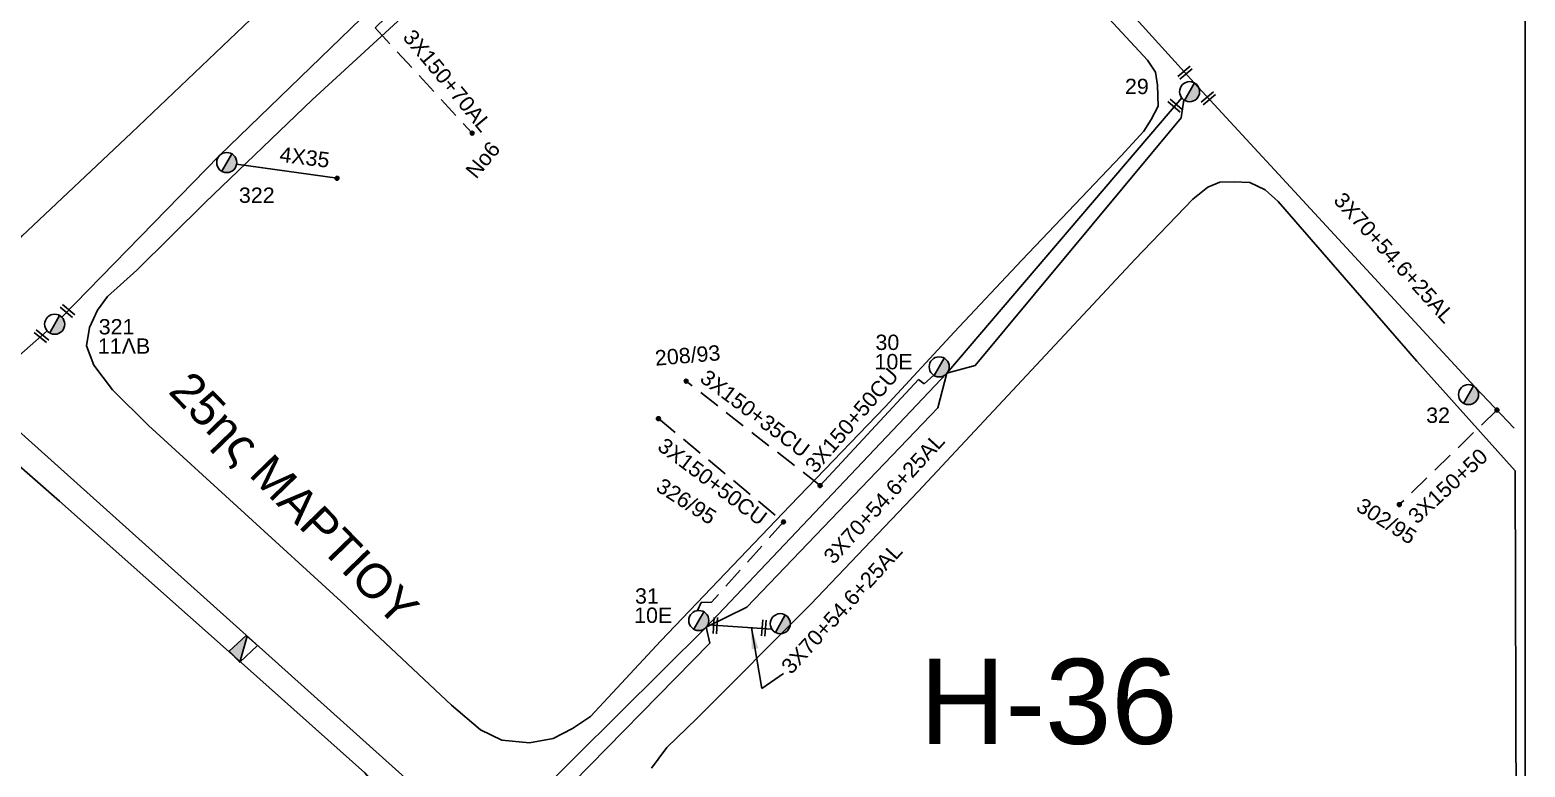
# Model space of a CAD drawing. Header units: millimetres. Extents: x 31 to 3826, y 22 to 1041.
# Drawn here: x 1914.8 to 2090.4, y 375.7 to 462.3 of the extents above; entities that cross this region are included whole.
import ezdxf

# ---------------------------------------------------------------- set-up
doc = ezdxf.new("R2010")
doc.units = ezdxf.units.MM
doc.linetypes.add('DASHED', pattern=[19.05, 12.7, -6.35])
for name, color, linetype in [('Άγνωστα', 7, 'Continuous'), ('Γυμνά εναέρια ΧΤ (3Φ)   4x35AL', 7, 'Continuous'), ('Επιγραφές - Σχήματα', 7, 'Continuous'), ('Καλώδια ΧΤ   3x150+50AL', 7, 'DASHED'), ('Καλώδια ΧΤ   3x150+50CU', 7, 'DASHED'), ('Καλώδια ΧΤ   3x150+70AL', 7, 'DASHED'), ('Μηχανική τομή', 7, 'Continuous'), ('Στύλος ΦΜ', 7, 'Continuous'), ('Στύλος ΦΜ @ 1', 7, 'Continuous'), ('Συνδέσεις', 7, 'Continuous'), ('Συνεστραμμένα ΧΤ   3x70+54.6+25 AL', 7, 'SYN_LINE'), ('Υπόβαθρο ΔΕΗ', 7, 'Continuous')]:
    doc.layers.add(name, color=color, linetype=linetype)
doc.styles.get("Standard").update_dxf_attribs({"font": 'arial.ttf'})
doc.linetypes.add('SYN_LINE', pattern='A,0.5,-0.0001,["/\\/\\/\\/",Standard,S=0.1,R=0,X=0,Y=-0.05],-0.25', length=0.7501)
doc.dimstyles.new('ISO-25', dxfattribs={"dimtxt": 2.5, "dimasz": 2.5, "dimexe": 1.25, "dimexo": 0.625, "dimtad": 1, "dimtxsty": 'Standard', "dimcen": 2.5, "dimadec": 0, "dimazin": 0, "dimtfac": 1, "dimtmove": 0, "dimatfit": 3, "dimfxl": 1, "dimarcsym": 0})

# ---------------------------------------------------------------- blocks, each defined once
blk = doc.blocks.new('ΥΠΑΡΧΩΝ ΤΣΙΜΕΝΤΕΝΙΟΣ ΣΤΥΛΟΣ')
at = {"layer": 'Στύλος ΦΜ'}
blk.add_hatch(color=7, dxfattribs=at).paths.add_polyline_path([(-1.29, -2.28, 0.574793), (2.62, 0, 0.268822), (1.3, 2.27)])
at = {"layer": 'Στύλος ΦΜ', "color": 7}
blk.add_line((-1.29, -2.28), (1.3, 2.27), dxfattribs=at)
blk.add_circle((0, 0), 2.62, dxfattribs=at)
at = {"layer": 'Στύλος ΦΜ', "flags": 4}
for tag, p in [('ΑΡΙΘΜΟΣ', (-4.68, 8.05)), ('ΤΥΠΟΣ', (-4.91, 3.03))]:
    blk.add_attdef(tag, p, '', height=4, dxfattribs=at)
blk = doc.blocks.new('ΜΗΧΑΝΙΚΗ ΤΟΜΗ')
at = {"layer": 'Μηχανική τομή', "ltscale": 40}
for p, q in [((-1.89, 0.78), (1.89, 0.78)), ((1.89, 0), (-1.89, 0))]:
    blk.add_line(p, q, dxfattribs=at)
blk = doc.blocks.new('_ΣΥΝΔΕΣΗ')
at = {"layer": 'Συνδέσεις', "linetype": 'SYN_LINE', "ltscale": 40}
blk.add_hatch(color=256, dxfattribs=at).paths.add_polyline_path([(0.5, -0.01, 1), (-0.5, -0.01, 1)])
at = {"layer": 'Συνδέσεις'}
blk.add_circle((0, -0.01), 0.5, dxfattribs=at)

msp = doc.modelspace()

# ---------------------------------------------------------------- hatches: boundary and pattern name
at = {"layer": 'Επιγραφές - Σχήματα'}
msp.add_hatch(color=256, dxfattribs=at).paths.add_polyline_path([(1938.22, 389.36), (1939.45, 388.05), (1940.32, 391.13), (1940.23, 391.21)])

# ---------------------------------------------------------------- linework, layer by layer
at = {"layer": 'Άγνωστα', "color": 6}
for points in [[(1918.56, 428.57), (1937.06, 447.49), (1964.42, 474.05), (2001.3, 506.65)], [(1844.58, 475.92), (1908.51, 419.63), (1965, 369.02)], [(1908.51, 419.63), (1916.84, 426.96)]]:
    msp.add_lwpolyline(points, dxfattribs=at)
at = {"layer": 'Γυμνά εναέρια ΧΤ (3Φ)   4x35AL', "color": 6, "linetype": 'SYN_LINE', "ltscale": 10}
msp.add_lwpolyline([(1939.09, 446.51), (1950.88, 444.87)], dxfattribs=at)
at = {"layer": 'Επιγραφές - Σχήματα'}
for points in [[(59.44, 35.9), (2090.36, 35.9), (2090.36, 1038.33), (59.44, 1038.33)], [(1940.23, 391.21), (1938.22, 389.36), (1939.45, 388.05), (1941.56, 390.02)]]:
    msp.add_lwpolyline(points, close=True, dxfattribs=at)
msp.add_lwpolyline([(1940.32, 391.13), (1939.45, 388.05)], dxfattribs=at)
at = {"layer": 'Καλώδια ΧΤ   3x150+50AL', "color": 173, "ltscale": 0.2}
msp.add_lwpolyline([(2087.05, 417.66), (2075.59, 406.56)], dxfattribs=at)
at = {"layer": 'Καλώδια ΧΤ   3x150+50CU', "color": 151, "ltscale": 20}
msp.add_lwpolyline([(2020.93, 421.74), (2019.81, 420.72), (2019.16, 421.26), (2007.59, 408.79)], dxfattribs=at)
at = {"layer": 'Καλώδια ΧΤ   3x150+50CU', "color": 151, "ltscale": 0.2}
for points in [[(2007.59, 408.79), (1991.86, 421.06)], [(1988.61, 416.65), (2003.3, 404.53), (1994.85, 395.11), (1993.63, 395.05), (1993.18, 394.12)]]:
    msp.add_lwpolyline(points, dxfattribs=at)
at = {"layer": 'Καλώδια ΧΤ   3x150+70AL', "color": 6, "ltscale": 0.2}
msp.add_lwpolyline([(1964.65, 471.86), (1955.37, 462.53), (1966.75, 450.16)], dxfattribs=at)
at = {"layer": 'Συνεστραμμένα ΧΤ   3x70+54.6+25 AL', "color": 173, "ltscale": 20}
for p, q in [((2027.18, 483.08), (2051.51, 456.07)), ((2025.8, 422.88), (2049.98, 451.96)), ((1998.99, 394.5), (2021.4, 417.9)), ((1971.85, 367.09), (1994.66, 390.28))]:
    msp.add_line(p, q, dxfattribs=at)
at = {"layer": 'Συνεστραμμένα ΧΤ   3x70+54.6+25 AL', "color": 133, "ltscale": 20}
msp.add_line((2051.51, 456.07), (2084.46, 420.38), dxfattribs=at)
at = {"layer": 'Συνεστραμμένα ΧΤ   3x70+54.6+25 AL', "color": 151, "ltscale": 20}
for p, q in [((2050.04, 454.32), (2022.48, 421.97)), ((2022.48, 421.97), (1994.23, 392.17)), ((1994.23, 392.17), (1968.26, 366.44))]:
    msp.add_line(p, q, dxfattribs=at)
at = {"layer": 'Συνεστραμμένα ΧΤ   3x70+54.6+25 AL', "color": 173, "ltscale": 8}
for p, q in [((2049.98, 451.96), (2050.29, 454.07)), ((2021.4, 417.9), (2022.48, 421.97)), ((2022.48, 421.97), (2025.8, 422.88)), ((1994.23, 392.17), (1998.99, 394.5)), ((1994.66, 390.28), (1994.23, 392.17))]:
    msp.add_line(p, q, dxfattribs=at)
at = {"layer": 'Συνεστραμμένα ΧΤ   3x70+54.6+25 AL', "color": 133, "ltscale": 8}
msp.add_line((2084.46, 420.38), (2089.06, 415.55), dxfattribs=at)
at = {"layer": 'Συνεστραμμένα ΧΤ   3x70+54.6+25 AL', "color": 151, "ltscale": 8}
msp.add_line((1994.5, 392.46), (2001.93, 391.94), dxfattribs=at)
at = {"layer": 'Υπόβαθρο ΔΕΗ'}
for points in [[(1953.04, 475.27), (1926.75, 450.2), (1913.88, 438.06), (1911.47, 436.07), (1910.02, 435.45), (1907.8, 435.57), (1906.6, 436.24), (1905.61, 436.94), (1897.54, 444.42), (1887.06, 454.17), (1874.71, 465.54)], [(2038.52, 466.89), (2046.02, 458.75), (2046.95, 457.33), (2047.21, 455.81), (2047.28, 453.32), (2046.47, 451.76), (2045.6, 450.39), (2042.94, 447.5), (2031.29, 435.25), (2023.32, 426.81), (2015.24, 418.04), (2004.06, 406.46), (1988.91, 390.57), (1980.62, 381.69), (1978.54, 380.28), (1976.27, 379.11), (1973.48, 378.61), (1970.23, 378.89), (1967.71, 380.12), (1964.31, 383.02), (1951.38, 395.17), (1928.74, 415.85), (1924.53, 420.02), (1922.31, 422.94), (1921.48, 425.18), (1921.83, 427.35), (1922.76, 429.38), (1923.93, 431), (1927.39, 434.09), (1935.41, 442.03), (1947.94, 454.09), (1958.44, 463.72)], [(1987.8, 375.62), (1989.61, 378.05), (1993.12, 381.43), (2006.51, 394.87), (2019.09, 408.09), (2044.59, 435.39), (2051.33, 442.41), (2053.11, 443.82), (2054.52, 444.42), (2056.2, 444.45), (2058.04, 444.36), (2059.84, 443.52), (2061.35, 442.14), (2077.66, 423.38), (2089.18, 410.54), (2089.41, 328.26)]]:
    msp.add_lwpolyline(points, dxfattribs=at)
msp.add_lwpolyline([(1901.13, 421.97), (1918.29, 406.98), (1938.55, 388.97), (1954.14, 375.09), (1955.18, 373.85), (1955.81, 373.06), (1956.51, 370.82), (1956.62, 369.15), (1956.44, 366.61), (1955.48, 364.28), (1953.7, 362.26), (1953.7, 362.26), (1953.7, 362.26), (1939.09, 345.83), (1933.41, 339.54), (1931.29, 337.31, -0.444081), (1918.23, 337.77), (1917.84, 338.17), (1900.83, 353.05)], format="xyb", dxfattribs=at)

# ---------------------------------------------------------------- block references
at = {"layer": 'Μηχανική τομή'}
for p, xscale, yscale, zscale, rotation in [((2050.3, 457.41), 0.4999999999997032, 0.4999999999997032, 0.4999999999997032, 219.3210433123685), ((2053.04, 454.41), 0.4999999999997177, 0.4999999999997177, 0.4999999999997177, 219.7849658934704), ((2049.13, 453.25), 0.4999999999996249, 0.4999999999996249, 0.4999999999996249, 319.0699640666311), ((1919.11, 429.14), 0.4999999999999973, 0.4999999999999973, 0.4999999999999973, 319.5243595001778), ((1916.05, 426.17), 0.4999999999998395, 0.4999999999998395, 0.4999999999998395, 320.6378918100714), ((1995.11, 392.37), 0.4999999999996563, 0.4999999999996563, 0.4999999999996563, 266.2234190653332), ((2000.79, 392.09), 0.4999999999996526, 0.4999999999996526, 0.4999999999996526, 266.2234190653397)]:
    msp.add_blockref('ΜΗΧΑΝΙΚΗ ΤΟΜΗ', p, dxfattribs=dict(at, xscale=xscale, yscale=yscale, zscale=zscale, rotation=rotation))
at = {"layer": 'Στύλος ΦΜ @ 1', "ltscale": 40}
ref = msp.add_blockref('ΥΠΑΡΧΩΝ ΤΣΙΜΕΝΤΕΝΙΟΣ ΣΤΥΛΟΣ', (2050.97, 455.03), dxfattribs=dict(at, xscale=0.4499999999998181, yscale=0.4499999999998181, zscale=0.4499999999998181))
ref.add_attrib('ΤΥΠΟΣ', '29', (2043.38, 454.75), dxfattribs={"layer": 'Στύλος ΦΜ', "height": 1.8, "flags": 4})
ref = msp.add_blockref('ΥΠΑΡΧΩΝ ΤΣΙΜΕΝΤΕΝΙΟΣ ΣΤΥΛΟΣ', (1937.93, 446.71), dxfattribs=dict(at, xscale=0.4499999999998181, yscale=0.4499999999998181, zscale=0.4499999999998181))
ref.add_attrib('ΤΥΠΟΣ', '322', (1939.36, 441.98), dxfattribs={"layer": 'Στύλος ΦΜ', "height": 1.8, "flags": 4})
ref = msp.add_blockref('ΥΠΑΡΧΩΝ ΤΣΙΜΕΝΤΕΝΙΟΣ ΣΤΥΛΟΣ', (1917.73, 427.73), dxfattribs=dict(at, xscale=0.4499999999998181, yscale=0.4499999999998181, zscale=0.4499999999998181))
ref.add_attrib('ΤΥΠΟΣ', '11ΛB', (1922.8, 424.27), dxfattribs={"layer": 'Στύλος ΦΜ', "height": 1.8, "flags": 4})
ref.add_attrib('ΑΡΙΘΜΟΣ', '321', (1922.9, 426.54), dxfattribs={"layer": 'Στύλος ΦΜ', "height": 1.8, "flags": 4})
ref = msp.add_blockref('ΥΠΑΡΧΩΝ ΤΣΙΜΕΝΤΕΝΙΟΣ ΣΤΥΛΟΣ', (2021.57, 422.73), dxfattribs=dict(at, xscale=0.4499999999998181, yscale=0.4499999999998181, zscale=0.4499999999998181))
ref.add_attrib('ΤΥΠΟΣ', '10E', (2013.98, 422.44), dxfattribs={"layer": 'Στύλος ΦΜ', "height": 1.8, "flags": 4})
ref.add_attrib('ΑΡΙΘΜΟΣ', '30', (2014.09, 424.71), dxfattribs={"layer": 'Στύλος ΦΜ', "height": 1.8, "flags": 4})
ref = msp.add_blockref('ΥΠΑΡΧΩΝ ΤΣΙΜΕΝΤΕΝΙΟΣ ΣΤΥΛΟΣ', (2083.72, 419.47), dxfattribs=dict(at, xscale=0.4499999999998181, yscale=0.4499999999998181, zscale=0.4499999999998181))
ref.add_attrib('ΤΥΠΟΣ', '32', (2078.74, 416.15), dxfattribs={"layer": 'Στύλος ΦΜ', "height": 1.8, "flags": 4})
ref = msp.add_blockref('ΥΠΑΡΧΩΝ ΤΣΙΜΕΝΤΕΝΙΟΣ ΣΤΥΛΟΣ', (1993.35, 392.95), dxfattribs=dict(at, xscale=0.4499999999998181, yscale=0.4499999999998181, zscale=0.4499999999998181))
ref.add_attrib('ΤΥΠΟΣ', '10E', (1985.76, 392.67), dxfattribs={"layer": 'Στύλος ΦΜ', "height": 1.8, "flags": 4})
ref.add_attrib('ΑΡΙΘΜΟΣ', '31', (1985.86, 394.93), dxfattribs={"layer": 'Στύλος ΦΜ', "height": 1.8, "flags": 4})
at = {"layer": 'Στύλος ΦΜ @ 1', "ltscale": 40, "xscale": 0.4499999999998181, "yscale": 0.4499999999998181, "zscale": 0.4499999999998181}
msp.add_blockref('ΥΠΑΡΧΩΝ ΤΣΙΜΕΝΤΕΝΙΟΣ ΣΤΥΛΟΣ', (2002.92, 392.58), dxfattribs=at)
at = {"layer": 'Συνδέσεις', "xscale": 0.4499999999998181, "yscale": 0.4499999999998181, "zscale": 0.4499999999998181}
for p in [(1966.75, 450.16), (1950.88, 444.87), (1991.86, 421.06), (2087.05, 417.66), (1988.61, 416.65), (2007.59, 408.79), (2075.59, 406.56), (2003.3, 404.53)]:
    msp.add_blockref('_ΣΥΝΔΕΣΗ', p, dxfattribs=at)

# ---------------------------------------------------------------- texts
at = {"layer": 'Γυμνά εναέρια ΧΤ (3Φ)   4x35AL', "color": 7, "insert": (1944.27, 448.59), "char_height": 1.8, "width": 168.3718, "attachment_point": 1, "rotation": 353.053}
msp.add_mtext('4X35', dxfattribs=at)
at = {"layer": 'Επιγραφές - Σχήματα', "attachment_point": 1}
for s, insert, char_height, width, rotation in [('No6', (1965.83, 445.84), 1.8, 10.1428, 50.3459), ('208/93', (1988.13, 424.65), 1.8, 10.1428, 4.9211), ('25ης ΜΑΡΤΙΟΥ', (1933.82, 422.54), 4, 157.7424, 314.1339), ('326/95', (1989.15, 409.79), 1.8, 10.1428, 327.2789), ('302/95', (2071.35, 407.47), 1.8, 10.1428, 327.2789)]:
    msp.add_mtext(s, dxfattribs=dict(at, insert=insert, char_height=char_height, width=width, rotation=rotation))
at = {"layer": 'Επιγραφές - Σχήματα', "insert": (2019.27, 388.46), "char_height": 10, "width": 103.4348, "attachment_point": 1}
msp.add_mtext('Η-36', dxfattribs=at)
at = {"layer": 'Καλώδια ΧΤ   3x150+50AL', "color": 7, "insert": (2076.43, 405.5), "char_height": 1.8, "width": 168.3718, "attachment_point": 1, "rotation": 42.5894}
msp.add_mtext('3X150+50', dxfattribs=at)
at = {"layer": 'Καλώδια ΧΤ   3x150+50CU', "color": 7, "char_height": 1.8, "width": 168.3718, "attachment_point": 1}
for s, insert, rotation in [('3X150+35CU', (1994.43, 422.54), 323.0462), ('3X150+50CU', (2005.66, 411.3), 49.2289), ('3X150+50CU', (1989.44, 414.54), 323.0462)]:
    msp.add_mtext(s, dxfattribs=dict(at, insert=insert, rotation=rotation))
at = {"layer": 'Καλώδια ΧΤ   3x150+70AL', "color": 7, "insert": (1959.89, 462.53), "char_height": 1.8, "width": 168.3718, "attachment_point": 1, "rotation": 309.5962}
msp.add_mtext('3X150+70AL', dxfattribs=at)
at = {"layer": 'Συνεστραμμένα ΧΤ   3x70+54.6+25 AL', "color": 7}
for rotation, p in [(312.155, (2067.76, 442.2)), (47.6001, (2009.16, 399.45)), (47.6001, (2004.19, 386.53))]:
    msp.add_text('3X70+54.6+25AL', height=1.8, rotation=rotation, dxfattribs=at).set_placement(p)

# ---------------------------------------------------------------- leaders
at = {"layer": 'Επιγραφές - Σχήματα'}
msp.add_leader([(1999.53, 392.1), (2000.74, 384.96), (2003.31, 386.75)], dimstyle='ISO-25', override={"dimgap": 0.625, "dimtad": 0}, dxfattribs=at)

doc.saveas('drawing.dxf')
